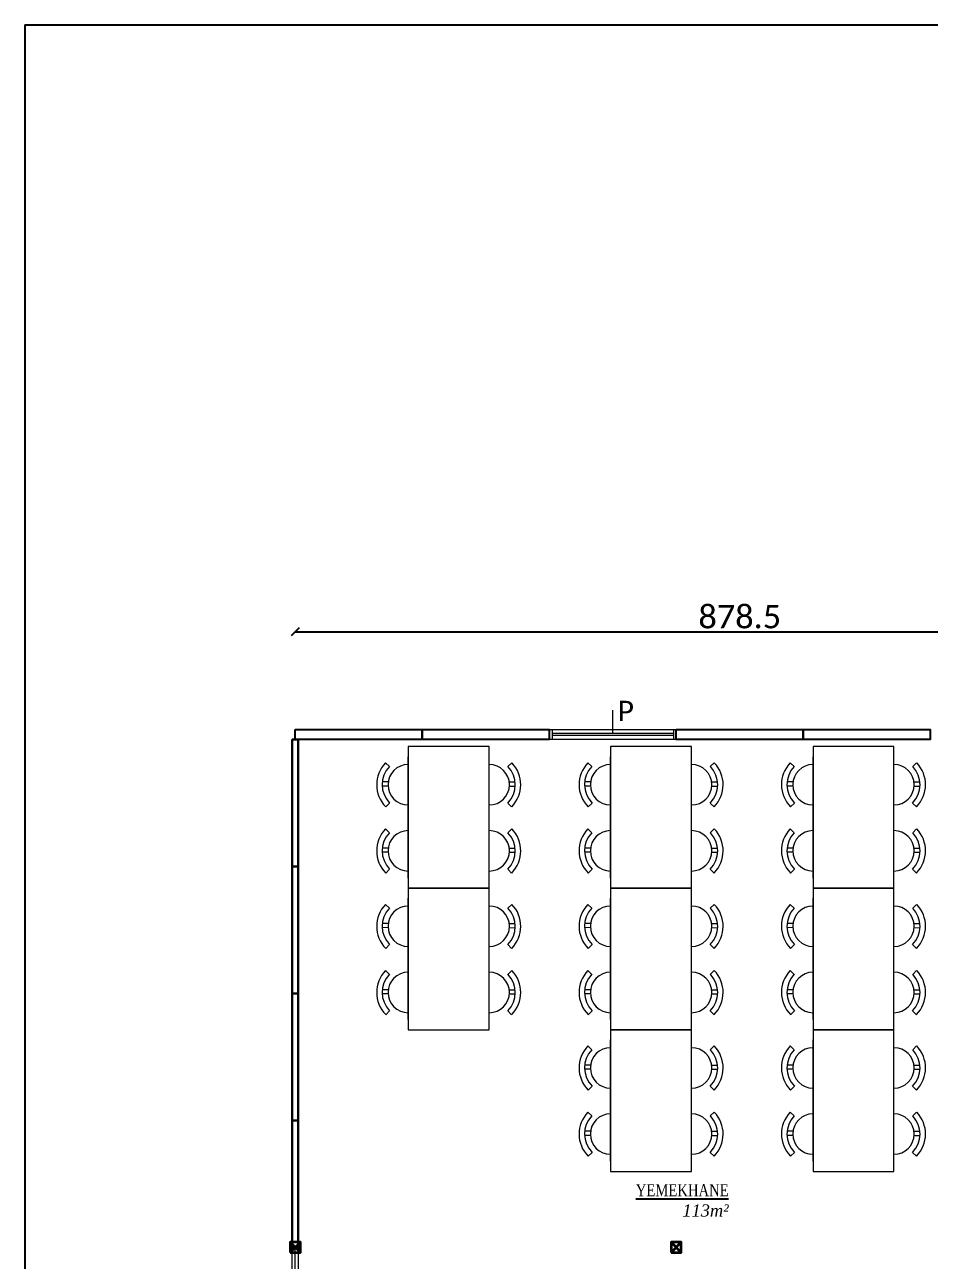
# Model space of a CAD drawing. Header units: millimetres. Extents: x -3516 to 33273, y -7531 to 724.
# Drawn here: x 1650 to 2545, y -2098 to -876 of the extents above; entities that cross this region are included whole.
import ezdxf

# ---------------------------------------------------------------- set-up
doc = ezdxf.new("R2010")
doc.units = ezdxf.units.MM
doc.linetypes.add('ACAD_ISO03W100', pattern=[30, 12, -18])
doc.linetypes.add('ACAD_ISO07W100', pattern=[3, 0, -3])
for name, color, linetype, lineweight in [('100x120 PEN', 155, 'Continuous', 15), ('CİHAZ', 6, 'Continuous', 15), ('DIS-100', 9, 'Continuous', 30), ('DIS-60', 9, 'Continuous', 30), ('KAPI', 37, 'Continuous', 15), ('KOLON', 6, 'Continuous', 35), ('PLAN', 253, 'Continuous', 15), ('YAZI', 9, 'Continuous', 20)]:
    doc.layers.add(name, color=color, linetype=linetype, lineweight=lineweight)
doc.styles.add('VEFA', font='calibri.ttf')
doc.dimstyles.new('VEFA$0', dxfattribs={"dimtxt": 23, "dimasz": 8, "dimexe": 8, "dimexo": 20, "dimgap": 3, "dimtad": 1, "dimdec": 1, "dimdsep": 46, "dimtxsty": 'VEFA', "dimblk": 'OBLIQUE', "dimcen": 2.5, "dimclrd": 256, "dimclre": 256, "dimclrt": 8, "dimadec": 0, "dimazin": 0, "dimtfac": 1, "dimtdec": 1, "dimtix": 1, "dimtmove": 0, "dimatfit": 0, "dimldrblk": 'OBLIQUE', "dimfxl": 1, "dimarcsym": 0})

# ---------------------------------------------------------------- blocks, each defined once
blk = doc.blocks.new('A$C1210badc')
at = {"layer": 'DIS-60'}
blk.add_lwpolyline([(0, 0), (0, 125.5), (6, 125.5), (6, 0)], close=True, dxfattribs=at)
blk = doc.blocks.new('A$Ccb6340a7')
at = {"layer": 'DIS-100', "lineweight": -2}
blk.add_lwpolyline([(10, 125.5), (10, 0), (0, 0), (0, 125.5)], close=True, dxfattribs=at)
blk = doc.blocks.new('A$Cdef76808')
at = {"layer": '100x120 PEN', "linetype": 'Continuous'}
for p, q in [((62.8, 6), (62.8, 29.1)), ((2.8, 10), (2.8, 0)), ((122.8, 6), (2.8, 6)), ((122.8, 4), (2.8, 4)), ((122.8, 10), (122.8, 0))]:
    blk.add_line(p, q, dxfattribs=at)
blk.add_lwpolyline([(125.5, 0), (0, 0), (0, 10), (125.5, 10)], close=True, dxfattribs=at)
blk = doc.blocks.new('6-2IK')
at = {"layer": 'KAPI'}
for p, q in [((43.5, 3.1), (0, 3.1)), ((43.5, 6.1), (43.5, 0.1)), ((207.5, 6.1), (207.5, 0.1)), ((207.5, 3.1), (251, 3.1))]:
    blk.add_line(p, q, dxfattribs=at)
at = {"layer": 'KAPI', "linetype": 'Continuous', "ltscale": 0.5}
for points in [[(43.5, 3.1), (47.5, 3.1), (47.5, 85.1), (43.5, 85.1), (43.5, 3.1)], [(207.5, 3.1), (203.5, 3.1), (203.5, 85.1), (207.5, 85.1), (207.5, 3.1)]]:
    blk.add_lwpolyline(points, dxfattribs=at)
at = {"layer": 'KAPI'}
blk.add_lwpolyline([(251, 0.1), (0, 0.1), (0, 6.1), (251, 6.1)], close=True, dxfattribs=at)
at = {"layer": 'KAPI', "linetype": 'ACAD_ISO03W100', "ltscale": 0.5}
for centre, start, end in [((43.3, 3), 0.0525, 87.0833), ((207.7, 3), 92.9167, 179.9475)]:
    blk.add_arc(centre, 82.2, start, end, dxfattribs=at)
blk = doc.blocks.new('A$C41ca5ab1')
at = {"layer": 'KOLON'}
for p, q in [((0, 0), (10, 10)), ((0, 10), (10, 0))]:
    blk.add_line(p, q, dxfattribs=at)
blk.add_lwpolyline([(0, 0), (10, 0), (10, 10), (0, 10)], close=True, dxfattribs=at)
blk = doc.blocks.new('_Oblique')
at = {"color": 0, "linetype": 'ByBlock', "lineweight": -2}
blk.add_line((-0.5, -0.5), (0.5, 0.5), dxfattribs=at)
blk = doc.blocks.new('*D30')
at = {"linetype": 'ACAD_ISO07W100', "lineweight": -2, "transparency": 16777216}
for p, q in [((1917, -1476.6), (1917, -1476.1)), ((2795.5, -1476.6), (2795.5, -1476.1))]:
    blk.add_line(p, q, dxfattribs=at)
at = {"linetype": 'Continuous', "lineweight": -2, "transparency": 16777216}
blk.add_line((1917, -1476.1), (2795.5, -1476.1), dxfattribs=at)
at = {"layer": 'Defpoints', "color": 0, "transparency": 16777216}
for p in [(2795.5, -1476.1), (1917, -1572.7), (2795.5, -1572.7)]:
    blk.add_point(p, dxfattribs=at)
at = {"lineweight": -2, "transparency": 16777216, "xscale": 8, "yscale": 8, "zscale": 8, "rotation": 180}
blk.add_blockref('_Oblique', (1917, -1476.1), dxfattribs=at)
at = {"lineweight": -2, "transparency": 16777216, "xscale": 8, "yscale": 8, "zscale": 8}
blk.add_blockref('_Oblique', (2795.5, -1476.1), dxfattribs=at)
at = {"color": 8, "transparency": 16777216, "insert": (2356.3, -1461.3), "char_height": 23, "attachment_point": 5, "style": 'VEFA', "bg_fill": 3, "box_fill_scale": 1.1, "bg_fill_color": 256, "bg_fill_true_color": 13158600, "bg_fill_transparency": 0}
blk.add_mtext('878.5', dxfattribs=at)
blk = doc.blocks.new('A$C72E11EB8')
at = {"color": 3}
blk.add_lwpolyline([(140, 31.1), (140, 111.1), (0, 111.1), (0, 31.1)], close=True, dxfattribs=at)
at = {"layer": 'CİHAZ', "color": 3}
for p, q in [((35.5, 131.1), (35.5, 136.9)), ((39.6, 130.9), (39.6, 136.8)), ((101, 131.1), (100.9, 136.9)), ((105.1, 130.9), (105, 136.8)), ((18.8, 129.5), (14.9, 133.3)), ((54.8, 129.7), (58.6, 133.6)), ((84.2, 129.5), (80.4, 133.3)), ((120.2, 129.7), (124, 133.6)), ((10, 111.1), (130, 111.1)), ((10, 31.1), (130, 31.1)), ((18.8, 12.8), (14.9, 8.9)), ((54.8, 12.6), (58.6, 8.7)), ((84.2, 12.8), (80.4, 8.9)), ((120.2, 12.6), (124, 8.7)), ((35.5, 11.2), (35.5, 5.4)), ((39.6, 11.3), (39.6, 5.5)), ((101, 11.2), (100.9, 5.4)), ((105.1, 11.3), (105, 5.5))]:
    blk.add_line(p, q, dxfattribs=at)
for centre, radius, start, end in [((36.9, 111.1), 31.2, 46.0083, 134.6004), ((36.9, 111.1), 25.8, 46.0083, 134.6004), ((102.3, 111.1), 31.2, 46.0083, 134.6004), ((102.3, 111.1), 25.8, 46.0083, 134.6004), ((36.9, 111.1), 20, 0, 180), ((102.3, 111.1), 20, 0, 180), ((36.9, 31.1), 20, 180, 0), ((102.3, 31.1), 20, 180, 0), ((36.9, 31.1), 25.8, 225.3996, 313.9917), ((102.3, 31.1), 25.8, 225.3996, 313.9917), ((36.9, 31.1), 31.2, 225.3996, 313.9917), ((102.3, 31.1), 31.2, 225.3996, 313.9917)]:
    blk.add_arc(centre, radius, start, end, dxfattribs=at)

msp = doc.modelspace()

# ---------------------------------------------------------------- linework, layer by layer
msp.add_lwpolyline([(1649.679, -875.905), (1649.679, -3667.462)])

# ---------------------------------------------------------------- block references
for name, p in [('A$Cdef76808', (2168.029, -1582.685)), ('A$C1210badc', (1914.029, -1708.185)), ('A$C1210badc', (1914.029, -1833.685)), ('A$C1210badc', (1914.029, -1959.185)), ('A$C1210badc', (1914.029, -2084.685)), ('A$C41ca5ab1', (1912.029, -2089.685)), ('A$C41ca5ab1', (2288.529, -2089.685))]:
    msp.add_blockref(name, p)
at = {"rotation": 90}
for p in [(2042.529, -1582.685), (2168.029, -1582.685), (2419.029, -1582.685), (2544.529, -1582.685)]:
    msp.add_blockref('A$Ccb6340a7', p, dxfattribs=at)
at = {"layer": 'KAPI', "linetype": 'Continuous', "lineweight": -2, "rotation": 270}
msp.add_blockref('6-2IK', (1913.913, -2084.685), dxfattribs=at)
at = {"layer": 'PLAN', "linetype": 'Continuous', "rotation": 90}
for p in [(2139.759, -1729.585), (2339.759, -1729.585), (2539.759, -1729.585), (2139.759, -1869.585), (2339.759, -1869.585), (2539.759, -1869.585), (2339.759, -2009.585), (2539.759, -2009.585)]:
    msp.add_blockref('A$C72E11EB8', p, dxfattribs=at)

# ---------------------------------------------------------------- texts
at = {"layer": 'YAZI', "linetype": 'Continuous', "lineweight": -2, "insert": (2235.596, -1544.321), "char_height": 20, "attachment_point": 1, "style": 'VEFA'}
msp.add_mtext_dynamic_manual_height_columns('P', width=22.23065, gutter_width=12.5, heights=[0], dxfattribs=at)
at = {"layer": 'YAZI', "color": 253, "lineweight": -2, "insert": (2345.302, -2022.242, 0), "char_height": 11.9952, "width": 1494.73943, "attachment_point": 3, "style": 'VEFA'}
msp.add_mtext('\\pi83.9664;{\\fTimes New Roman|b0|i0|c0|p18;\\W0.8;\\LYEMEKHANE\\fTimes New Roman|b0|i1|c0|p18;\\W1; \\l  \\P      11\\fTimes New Roman|b0|i1|c162|p18;3\\fTimes New Roman|b0|i1|c0|p18;m²}', dxfattribs=at)

# ---------------------------------------------------------------- next in the draw order: dimensions: what is measured, and where the dimension line sits
dim = msp.add_linear_dim(base=(2795.529, -1476.081), p1=(1917.029, -1572.685), p2=(2795.529, -1572.685), dimstyle='VEFA$0', override={"dimexe": 0, "dimtmove": 1, "dimfxl": 0.5, "dimfxlon": 1, "dimtfill": 1, "dimarcsym": 1})
dim.commit()
dim.dimension.update_dxf_attribs({"geometry": '*D30', "text_midpoint": (2356.279, -1461.298)})

# ---------------------------------------------------------------- next in the draw order: linework, layer by layer
msp.add_lwpolyline([(1649.679, -875.905), (7849.679, -875.905), (7849.679, -3667.462), (1649.679, -3667.462)])

doc.saveas('drawing.dxf')
